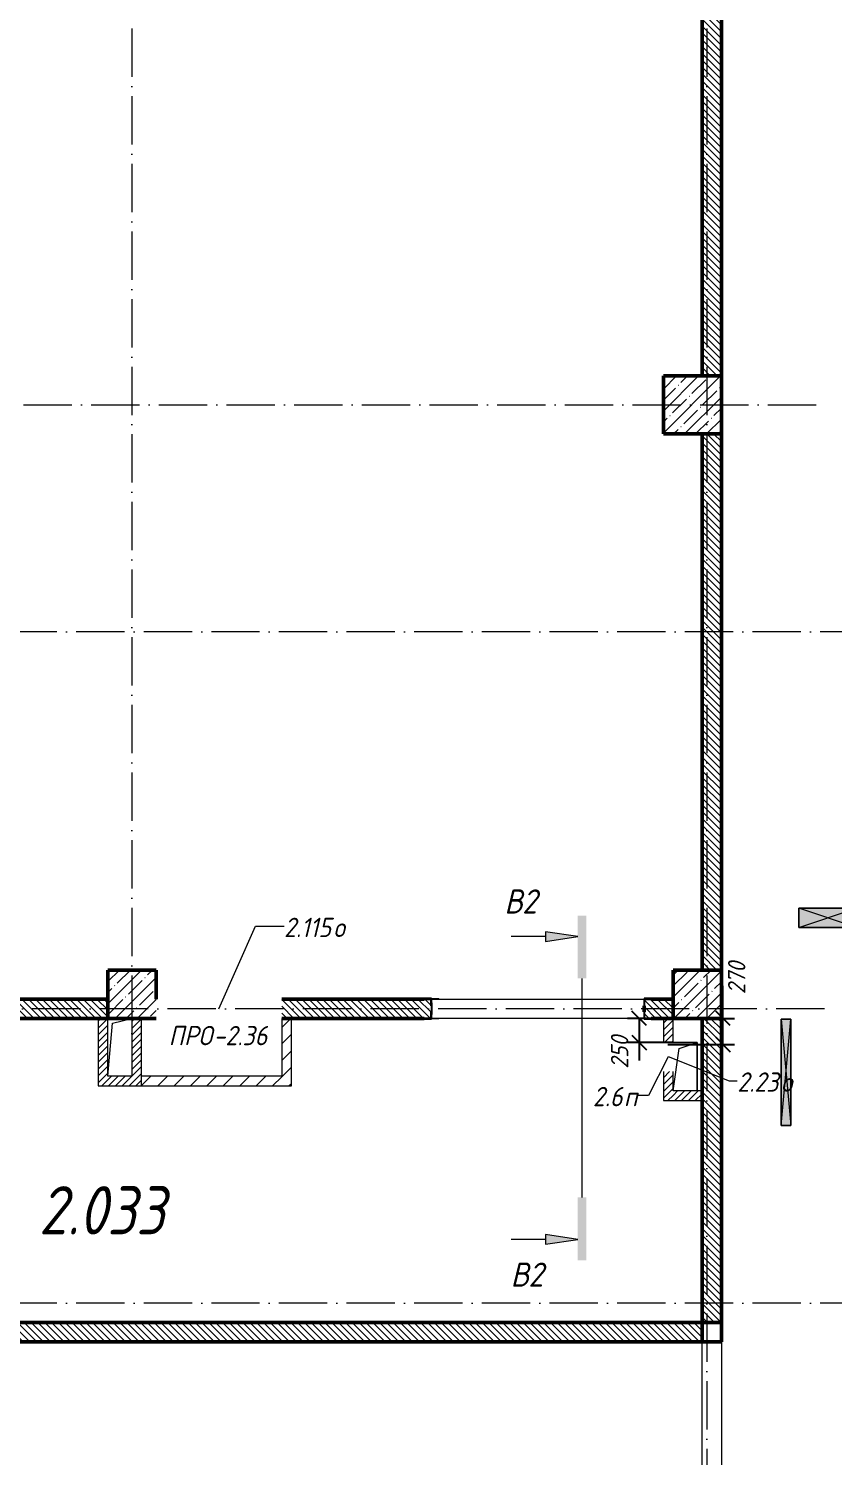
# Model space of a CAD drawing. Header units: millimetres. Extents: x -356862 to 418287, y 0 to 839748.
# Drawn here: x 66421 to 74751, y 318339 to 333120 of the extents above; entities that cross this region are included whole.
import ezdxf

# ---------------------------------------------------------------- set-up
doc = ezdxf.new("R2010")
doc.units = ezdxf.units.MM
doc.linetypes.add('200_ШТРИХ_ш1п0_6_', pattern=[160, 100, -60])
doc.linetypes.add('50_200_ШТРИХ_1Т_ш5_п1_п1_', pattern=[700, 500, -100, 0, -100])
for name, color, linetype, lineweight in [('A-____-____-DIMS', 7, 'Continuous', 9), ('A-____-NOTE-TEXT', 7, 'Continuous', 9), ('A-____-NOTE-TEXT-1', 7, 'Continuous', 5), ('A-DETL-GENF-OTLN', 7, 'Continuous', 9), ('A-FLOR-____-OTLN', 7, 'Continuous', 9), ('A-GENM-____-IDEN', 7, 'Continuous', 9), ('A-GENM-____-MCUT', 7, 'Continuous', 25), ('A-GENM-____-OTLN', 7, 'Continuous', 9), ('A-GENM-____-OTLN-1', 7, 'Continuous', 25), ('A-GLAZ-____-IDEN', 7, 'Continuous', 9), ('A-GLAZ-____-OTLN', 7, 'Continuous', 9), ('A-WALL-____-MCUT-2', 7, 'Continuous', 50), ('A-WALL-____-PATT-1', 7, 'Continuous', 9), ('A-WALL-FNSH-MCUT-1', 7, 'Continuous', 9), ('I-WALL-____-OTLN', 7, 'Continuous', 9), ('S-COLS-____-MCUT', 7, 'Continuous', 50), ('S-COLS-____-OTLN', 7, 'Continuous', 9), ('S-GRID-____-OTLN-1', 7, '50_200_ШТРИХ_1Т_ш5_п1_п1_', 9), ('Марки помещений', 7, 'Continuous', 9)]:
    doc.layers.add(name, color=color, linetype=linetype, lineweight=lineweight)
doc.layers.add('A-DETL-GENF-OTLN-4', color=9, linetype='200_ШТРИХ_ш1п0_6_', lineweight=9, true_color=0x808080)
doc.layers.add('A-DETL-GENF-OTLN-5', color=7, linetype='Continuous', lineweight=5, true_color=0xc0c0c0)
doc.styles.add('ISOCPEUR_I', font='isocpeui.ttf', dxfattribs={"width": 0.9, "height": 2.5})
doc.styles.add('ISOCPEUR_I_10', font='isocpeui.ttf', dxfattribs={"width": 0.9, "height": 180})
doc.styles.add('ISOCPEUR_I_3', font='isocpeui.ttf', dxfattribs={"width": 0.85, "height": 2.2})
doc.styles.add('ISOCPEUR_I_9', font='isocpeui.ttf', dxfattribs={"width": 0.9, "height": 250})
doc.dimstyles.new('ISO-1_8_0_9К_СРЕДНИЙ_Кладочные_3', dxfattribs={"dimscale": 304.8, "dimtxt": 179.276612, "dimasz": 0.492126, "dimexe": 0.393701, "dimexo": 0, "dimgap": 0, "dimtad": 1, "dimdec": 3, "dimrnd": 0.001, "dimdsep": 46, "dimtxsty": 'ISOCPEUR_I_10', "dimblk1": 'OBLIQUE', "dimblk2": 'OBLIQUE', "dimsah": 1, "dimcen": 0.09, "dimdle": 0.393701, "dimazin": 0, "dimtfac": 1, "dimtdec": 4, "dimtix": 1, "dimtmove": 0, "dimatfit": 3, "dimfxl": 1, "dimtvp": 1, "dimtolj": 1, "dimtzin": 0, "dimarcsym": 2})
pattern_1 = [(135, (-15659.08, 310542.9), (-35.35534, -35.35534), [])]
pattern_2 = [(45, (-15659.08, 310542.9), (-35.35534, 35.35534), [])]
pattern_3 = [(45, (-15659.08, 310542.9), (-84.85281, 84.85281), [])]

# ---------------------------------------------------------------- blocks, each defined once
blk = doc.blocks.new('BSC_Колонна _Прямоугольная - 500х500-V8-АР1_План отверстий 2 этажа в осях 1-64_А-ГГ')
at = {"layer": 'S-COLS-____-OTLN'}
h = blk.add_hatch(dxfattribs=at)
h.set_pattern_fill('FP_36', color=256, style=0, pattern_type=2)
h.set_pattern_definition([(45, (-89000, -12581.04), (-114.04925, 114.04925), []), (45, (-88885.95, -12581.04), (-114.04925, 114.04925), [201.613, -40.323, 3.353, -36.97])])
h.paths.add_polyline_path([(-250, -250), (250, -250), (250, 250), (-250, 250)], flags=0)
at = {"layer": 'S-COLS-____-MCUT'}
for p, q in [((250, 250), (-250, 250)), ((-250, 250), (-250, -250)), ((250, -250), (250, 250)), ((-250, -250), (250, -250))]:
    blk.add_line(p, q, dxfattribs=at)
blk = doc.blocks.new('BSC_Колонна _Прямоугольная - 600х600-V15-АР1_План отверстий 2 этажа в осях 1-64_А-ГГ')
at = {"layer": 'S-COLS-____-OTLN'}
h = blk.add_hatch(dxfattribs=at)
h.set_pattern_fill('FP_44', color=256, style=0, pattern_type=2)
h.set_pattern_definition([(45, (-88950, -18681.04), (-114.04925, 114.04925), []), (45, (-88835.95, -18681.04), (-114.04925, 114.04925), [201.613, -40.323, 3.353, -36.97])])
h.paths.add_polyline_path([(-300, -300), (300, -300), (300, 300), (-300, 300)], flags=0)
at = {"layer": 'S-COLS-____-MCUT'}
for p, q in [((300, 300), (-300, 300)), ((-300, 300), (-300, -300)), ((300, -300), (300, 300)), ((-300, -300), (300, -300))]:
    blk.add_line(p, q, dxfattribs=at)
blk = doc.blocks.new('BSC_Колонна _Прямоугольная - 500х500-V19-АР1_План отверстий 2 этажа в осях 1-64_А-ГГ')
at = {"layer": 'S-COLS-____-OTLN'}
h = blk.add_hatch(dxfattribs=at)
h.set_pattern_fill('FP_48', color=256, style=0, pattern_type=2)
h.set_pattern_definition([(45, (-83150, -12581.04), (-114.04925, 114.04925), []), (45, (-83035.95, -12581.04), (-114.04925, 114.04925), [201.613, -40.323, 3.353, -36.97])])
h.paths.add_polyline_path([(-250, -250), (250, -250), (250, 250), (-250, 250)], flags=0)
at = {"layer": 'S-COLS-____-MCUT'}
for p, q in [((250, 250), (-250, 250)), ((-250, 250), (-250, -250)), ((250, -50), (250, 250)), ((-250, -250), (250, -250))]:
    blk.add_line(p, q, dxfattribs=at)
blk = doc.blocks.new('154_Стойка_СКБ_Уголок - СМ-2480_200-28346303-АР1_План отверстий 2 этажа в осях 1-64_А-ГГ')
at = {"layer": 'A-GENM-____-MCUT'}
for p, q in [((125, 156), (125, 81)), ((200, 156), (125, 156)), ((131, 81), (131, 150)), ((131, 150), (200, 150)), ((200, 150), (200, 156)), ((125, 81), (131, 81)), ((131, 19), (125, 19)), ((125, 19), (125, -56)), ((131, -50), (131, 19)), ((125, -56), (200, -56)), ((200, -50), (131, -50)), ((200, -56), (200, -50))]:
    blk.add_line(p, q, dxfattribs=at)
blk = doc.blocks.new('Стойка_Влож_Полоса боковая - Полоса-28213942-АР1_План отверстий 2 этажа в осях 1-64_А-ГГ')
at = {"layer": 'A-GENM-____-OTLN'}
for p, q in [((-5, 60), (0, 60)), ((-5, -60), (-5, 60)), ((0, 31), (0, -31)), ((0, -60), (-5, -60))]:
    blk.add_line(p, q, dxfattribs=at)
blk = doc.blocks.new('Стойка_Влож_Уголок_Опорный - Уголок-28213941-АР1_План отверстий 2 этажа в осях 1-64_А-ГГ')
at = {"layer": 'A-GENM-____-OTLN'}
for p, q in [((-212, -6), (-212, 0)), ((0, 0), (0, -6)), ((-212, -75), (-212, -6)), ((-212, -6), (-206, -6)), ((-212, -75), (-206, -75)), ((-6, -6), (0, -6)), ((-6, -75), (0, -75)), ((0, -6), (0, -75))]:
    blk.add_line(p, q, dxfattribs=at)
blk = doc.blocks.new('Фахверк_СКБ_Уголок - 200_3380-28509457-АР1_План отверстий 2 этажа в осях 1-64_А-ГГ')
at = {"layer": 'A-GENM-____-MCUT'}
for p, q in [((200, 156), (125, 156)), ((125, 156), (125, 81)), ((131, 81), (131, 150)), ((131, 150), (200, 150)), ((200, 150), (200, 156)), ((125, 81), (131, 81)), ((131, 19), (125, 19)), ((125, 19), (125, -56)), ((131, -50), (131, 19)), ((125, -56), (200, -56)), ((200, -50), (131, -50)), ((200, -56), (200, -50))]:
    blk.add_line(p, q, dxfattribs=at)
blk = doc.blocks.new('AR_Отверстие прямоугольное _в плите_ - AR_Отверстие прямоугольное _в плите_-30459229-АР1_План отверстий 2 этажа в осях 1-64_А-ГГ')
at = {"layer": 'A-GENM-____-OTLN'}
for p, q in [((125, 250), (-125, 250)), ((-125, -250), (-63, 188)), ((-63, 188), (125, 250)), ((125, -250), (125, 250))]:
    blk.add_line(p, q, dxfattribs=at)
blk = doc.blocks.new('AR_Отверстие прямоугольное _в плите_ - AR_Отверстие прямоугольное _в плите_-30459234-АР1_План отверстий 2 этажа в осях 1-64_А-ГГ')
at = {"layer": 'A-GENM-____-OTLN'}
for p, q in [((-75, 250), (125, 300)), ((-125, -300), (-75, 250))]:
    blk.add_line(p, q, dxfattribs=at)
blk = doc.blocks.new('BSC_Колонна _Прямоугольная1 - 200х200 _металл_-35201446-АР1_План отверстий 2 этажа в осях 1-64_А-ГГ')
at = {"layer": 'S-COLS-____-MCUT'}
for p, q in [((100, 100), (-100, 100)), ((-100, 100), (-100, -100)), ((100, -100), (100, 100)), ((-100, -100), (100, -100))]:
    blk.add_line(p, q, dxfattribs=at)
blk = doc.blocks.new('AR_Отверстие прямоугольное _в стене_ - AR_Отверстие прямоугольное _в стене__ЭОМ-36813478-АР1_План отверстий 2 этажа в осях 1-64_А-ГГ')
at = {"layer": 'A-GLAZ-____-OTLN'}
blk.add_hatch(color=256, dxfattribs=at).paths.add_polyline_path([(300, 100), (-300, 100), (-300, -100), (300, -100), (300, 65)], flags=0)
at = {"layer": 'A-DETL-GENF-OTLN'}
for p, q in [((-300, -100), (-300, 100)), ((-300, 100), (300, 100)), ((300, 100), (-300, -100)), ((-300, 100), (300, -100)), ((300, 100), (-300, 100)), ((-300, 100), (-300, -100)), ((300, 100), (300, -100)), ((300, -100), (300, 100)), ((300, -100), (-300, -100)), ((-300, -100), (300, -100))]:
    blk.add_line(p, q, dxfattribs=at)
blk = doc.blocks.new('AR_Отверстие прямоугольное _в стене_ - AR_Отверстие прямоугольное _в стене__ОВ-36943067-АР1_План отверстий 2 этажа в осях 1-64_А-ГГ')
at = {"layer": 'A-GLAZ-____-OTLN'}
blk.add_hatch(color=256, dxfattribs=at).paths.add_polyline_path([(-550, -50), (550, -50), (550, 50), (-550, 50)], flags=0)
at = {"layer": 'A-DETL-GENF-OTLN'}
for p, q in [((-550, -50), (-550, 50)), ((-550, 50), (550, 50)), ((550, 50), (-550, -50)), ((-550, 50), (550, -50)), ((550, 50), (-550, 50)), ((-550, 50), (-550, -50)), ((550, 50), (550, -50)), ((550, -50), (550, 50)), ((550, -50), (-550, -50)), ((-550, -50), (550, -50))]:
    blk.add_line(p, q, dxfattribs=at)
blk = doc.blocks.new('DET_L_Имитация разреза_ISO2-5 - Влево-29864108-АР1_План отверстий 2 этажа в осях 1-64_А-ГГ')
at = {"layer": 'A-DETL-GENF-OTLN-5'}
blk.add_line((143, 0), (2410, 0), dxfattribs=at)
blk = doc.blocks.new('_Oblique')
at = {"color": 0, "linetype": 'ByBlock', "lineweight": -2}
blk.add_line((-0.5, -0.5), (0.5, 0.5), dxfattribs=at)
blk = doc.blocks.new('*D9287')
at = {"layer": 'A-____-____-DIMS', "color": 0, "lineweight": -2, "transparency": 16777216}
for p, q in [((73091, 322874), (72620, 322874)), ((72740, 322874), (72740, 322504)), ((73088, 322624), (72620, 322624)), ((72740, 322624), (72740, 322439))]:
    blk.add_line(p, q, dxfattribs=at)
at = {"layer": 'Defpoints', "color": 0, "transparency": 16777216}
for p in [(72740, 322874), (73091, 322874), (73088, 322624)]:
    blk.add_point(p, dxfattribs=at)
at = {"layer": 'A-____-____-DIMS', "color": 0, "lineweight": -2, "transparency": 16777216, "xscale": 150, "yscale": 150, "zscale": 150}
for p, rotation in [((72740, 322874), 90), ((72740, 322624), 270)]:
    blk.add_blockref('_Oblique', p, dxfattribs=dict(at, rotation=rotation))
at = {"layer": 'A-____-____-DIMS', "color": 0, "transparency": 16777216, "insert": (72448, 322354), "char_height": 180, "width": 409.58, "attachment_point": 1, "rotation": 90, "line_spacing_factor": 1.149209, "style": 'ISOCPEUR_I_10'}
blk.add_mtext('\\A1;250', dxfattribs=at)
blk = doc.blocks.new('*D9291')
at = {"layer": 'A-____-____-DIMS', "color": 0, "lineweight": -2, "transparency": 16777216}
for p, q in [((73608, 322874), (73608, 323209)), ((73608, 322604), (73608, 322994)), ((73091, 322874), (73728, 322874)), ((73036, 322604), (73728, 322604))]:
    blk.add_line(p, q, dxfattribs=at)
at = {"layer": 'Defpoints', "color": 0, "transparency": 16777216}
for p in [(73091, 322874), (73036, 322604), (73608, 322604)]:
    blk.add_point(p, dxfattribs=at)
at = {"layer": 'A-____-____-DIMS', "color": 0, "lineweight": -2, "transparency": 16777216, "xscale": 150, "yscale": 150, "zscale": 150}
for p, rotation in [((73608, 322874), 90), ((73608, 322604), 270)]:
    blk.add_blockref('_Oblique', p, dxfattribs=dict(at, rotation=rotation))
at = {"layer": 'A-____-____-DIMS', "color": 0, "transparency": 16777216, "insert": (73660, 323124), "char_height": 180, "width": 409.58, "attachment_point": 1, "rotation": 90, "line_spacing_factor": 1.149209, "style": 'ISOCPEUR_I_10'}
blk.add_mtext('\\A1;270', dxfattribs=at)

msp = doc.modelspace()

# ---------------------------------------------------------------- hatches: boundary and pattern name
at = {"layer": 'A-____-NOTE-TEXT-1'}
for points in [[(72191.8872, 323286.8518), (72191.8872, 323936.8518), (72105.1506, 323936.8518), (72105.1506, 323286.8518)], [(71771.5092, 323671.0037), (72105.1506, 323721.0037), (71771.5092, 323771.0037)], [(72191.8872, 320369.9368), (72191.8872, 321019.9368), (72105.1506, 321019.9368), (72105.1506, 320369.9368)], [(71771.5092, 320535.7849), (72105.1506, 320585.7849), (71771.5092, 320635.7849)]]:
    msp.add_hatch(color=256, dxfattribs=at).paths.add_polyline_path(points, flags=0)
at = {"layer": 'A-WALL-____-PATT-1'}
h = msp.add_hatch(dxfattribs=at)
h.set_pattern_fill('FP_6', color=256, style=0, pattern_type=2)
h.set_pattern_definition(pattern_1)
h.paths.add_polyline_path([(73590.9187, 329523.9433), (73590.9187, 334923.9433), (73390.9187, 334923.9433), (73390.9187, 329523.9433)], flags=0)
h = msp.add_hatch(dxfattribs=at)
h.set_pattern_fill('FP_6', color=256, style=0, pattern_type=2)
h.set_pattern_definition(pattern_1)
h.paths.add_polyline_path([(73390.9187, 323373.9433), (73590.9187, 323373.9433), (73590.9187, 328923.9433), (73390.9187, 328923.9433), (73390.9187, 325038.7138)], flags=0)
h = msp.add_hatch(dxfattribs=at)
h.set_pattern_fill('FP_6', color=256, style=0, pattern_type=2)
h.set_pattern_definition(pattern_1)
h.paths.add_polyline_path([(67240.9187, 322873.9433), (67240.9187, 323073.9433), (62340.9187, 323073.9433), (62340.9187, 322873.9433), (65630.5863, 322873.9433)], flags=0)
h = msp.add_hatch(dxfattribs=at)
h.set_pattern_fill('FP_6', color=256, style=0, pattern_type=2)
h.set_pattern_definition(pattern_1)
h.paths.add_polyline_path([(72796.9187, 322873.9433), (73090.9187, 322873.9433), (73090.9187, 323073.9433), (72796.9187, 323073.9433), (72796.9187, 323004.9433), (72790.9187, 323004.9433), (72790.9187, 322942.9433), (72796.9187, 322942.9433)], flags=0)
h.paths.add_polyline_path([(70584.9187, 322873.9433), (70584.9187, 322942.9433), (70590.9187, 322942.9433), (70590.9187, 323004.9433), (70584.9187, 323004.9433), (70584.9187, 323073.9433), (69040.9187, 323073.9433), (69040.9187, 322873.9433), (70515.9187, 322873.9433)], flags=0)
h = msp.add_hatch(dxfattribs=at)
h.set_pattern_fill('FP_5', color=256, style=0, pattern_type=2)
h.set_pattern_definition(pattern_2)
h.paths.add_polyline_path([(67240.9187, 322173.9433), (67240.9187, 322873.9433), (67140.9187, 322873.9433), (67140.9187, 322173.9433)], flags=0)
h = msp.add_hatch(dxfattribs=at)
h.set_pattern_fill('FP_5', color=256, style=0, pattern_type=2)
h.set_pattern_definition(pattern_2)
h.paths.add_polyline_path([(67590.9187, 322173.9433), (67590.9187, 322873.9433), (67490.9187, 322873.9433), (67490.9187, 322173.9433)], flags=0)
h = msp.add_hatch(dxfattribs=at)
h.set_pattern_fill('FP_4', color=256, style=0, pattern_type=2)
h.set_pattern_definition(pattern_3)
h.paths.add_polyline_path([(69140.9187, 322173.9433), (69140.9187, 322873.9433), (69040.9187, 322873.9433), (69040.9187, 322173.9433)], flags=0)
h = msp.add_hatch(dxfattribs=at)
h.set_pattern_fill('FP_5', color=256, style=0, pattern_type=2)
h.set_pattern_definition(pattern_2)
h.paths.add_polyline_path([(73090.9187, 322023.9433), (73090.9187, 322323.9433), (72990.9187, 322323.9433), (72990.9187, 322023.9433)], flags=0)
h.paths.add_polyline_path([(72990.9187, 322623.9433), (73090.9187, 322623.9433), (73090.9187, 322873.9433), (72990.9187, 322873.9433)], flags=0)
h = msp.add_hatch(dxfattribs=at)
h.set_pattern_fill('FP_6', color=256, style=0, pattern_type=2)
h.set_pattern_definition(pattern_1)
h.paths.add_polyline_path([(73590.9187, 319723.9433), (73590.9187, 322873.9433), (73390.9187, 322873.9433), (73390.9187, 319723.9433)], flags=0)
h = msp.add_hatch(dxfattribs=at)
h.set_pattern_fill('FP_5', color=256, style=0, pattern_type=2)
h.set_pattern_definition(pattern_2)
h.paths.add_polyline_path([(67240.9187, 322173.9433), (67490.9187, 322173.9433), (67490.9187, 322273.9433), (67240.9187, 322273.9433)], flags=0)
h = msp.add_hatch(dxfattribs=at)
h.set_pattern_fill('FP_4', color=256, style=0, pattern_type=2)
h.set_pattern_definition(pattern_3)
h.paths.add_polyline_path([(67590.9187, 322173.9433), (69040.9187, 322173.9433), (69040.9187, 322273.9433), (67590.9187, 322273.9433)], flags=0)
h = msp.add_hatch(dxfattribs=at)
h.set_pattern_fill('FP_5', color=256, style=0, pattern_type=2)
h.set_pattern_definition(pattern_2)
h.paths.add_polyline_path([(73390.9187, 322023.9433), (73390.9187, 322123.9433), (73090.9187, 322123.9433), (73090.9187, 322023.9433)], flags=0)
h = msp.add_hatch(dxfattribs=at)
h.set_pattern_fill('FP_6', color=256, style=0, pattern_type=2)
h.set_pattern_definition(pattern_1)
h.paths.add_polyline_path([(72700.4435, 319523.9433), (73390.9187, 319523.9433), (73390.9187, 319723.9433), (62340.9187, 319723.9433), (62340.9187, 319523.9433), (69165.5149, 319523.9433)], flags=0)

# ---------------------------------------------------------------- linework, layer by layer
at = {"layer": 'A-____-NOTE-TEXT'}
for p, q in [((71771.5092, 323721.0037), (71415.2592, 323721.0037)), ((72105.1506, 323721.0037), (71771.5092, 323771.0037)), ((71771.5092, 323771.0037), (71771.5092, 323671.0037)), ((71771.5092, 323671.0037), (72105.1506, 323721.0037)), ((71771.5092, 320635.7849), (71771.5092, 320535.7849)), ((72105.1506, 320585.7849), (71771.5092, 320635.7849)), ((71771.5092, 320585.7849), (71415.2592, 320585.7849)), ((71771.5092, 320535.7849), (72105.1506, 320585.7849))]:
    msp.add_line(p, q, dxfattribs=at)
at = {"layer": 'A-FLOR-____-OTLN'}
for p, q in [((73090.9187, 322623.9433), (73340.9187, 322623.9433)), ((73340.9187, 322623.9433), (73340.9187, 322123.9433))]:
    msp.add_line(p, q, dxfattribs=at)
at = {"layer": 'A-GLAZ-____-IDEN'}
for p, q in [((68390.9187, 322973.9433), (68768.689, 323827.6805)), ((68768.689, 323827.6805), (69064.814, 323827.6805)), ((73040.9187, 322473.9433), (72838.0701, 322076.4559)), ((73040.9187, 322478.9433), (73670.6398, 322226.7781)), ((73670.6398, 322226.7781), (73756.3889, 322226.7781)), ((72838.0701, 322076.4559), (72725.6859, 322076.4559))]:
    msp.add_line(p, q, dxfattribs=at)
at = {"layer": 'A-WALL-____-MCUT-2'}
for p, q in [((73390.9187, 334923.9433), (73390.9187, 329523.9433)), ((73590.9187, 329523.9433), (73590.9187, 334923.9433)), ((73390.9187, 328923.9433), (73390.9187, 323373.9433)), ((73590.9187, 323373.9433), (73590.9187, 328923.9433)), ((67240.9187, 323073.9433), (62340.9187, 323073.9433)), ((70515.9187, 323073.9433), (69040.9187, 323073.9433)), ((72790.9187, 323004.9433), (72790.9187, 322942.9433)), ((73090.9187, 323073.9433), (72865.9187, 323073.9433)), ((62340.9187, 322873.9433), (67240.9187, 322873.9433)), ((69040.9187, 322873.9433), (70515.9187, 322873.9433)), ((72865.9187, 322873.9433), (73090.9187, 322873.9433)), ((73390.9187, 322873.9433), (73390.9187, 319723.9433)), ((73590.9187, 319723.9433), (73590.9187, 322873.9433)), ((73390.9187, 319723.9433), (62340.9187, 319723.9433)), ((62340.9187, 319523.9433), (73390.9187, 319523.9433))]:
    msp.add_line(p, q, dxfattribs=at)
at = {"layer": 'A-WALL-FNSH-MCUT-1'}
for p, q in [((67140.9187, 322873.9433), (67140.9187, 322173.9433)), ((67240.9187, 322273.9433), (67240.9187, 322873.9433)), ((67490.9187, 322873.9433), (67490.9187, 322273.9433)), ((67590.9187, 322173.9433), (67590.9187, 322873.9433)), ((69040.9187, 322873.9433), (69040.9187, 322273.9433)), ((69040.9187, 322873.9433), (69040.9187, 322873.9433)), ((69140.9187, 322173.9433), (69140.9187, 322873.9433)), ((72990.9187, 322873.9433), (72990.9187, 322623.9433)), ((73090.9187, 322623.9433), (73090.9187, 322873.9433)), ((67490.9187, 322273.9433), (67240.9187, 322273.9433)), ((69040.9187, 322273.9433), (67590.9187, 322273.9433)), ((72990.9187, 322323.9433), (72990.9187, 322023.9433)), ((73090.9187, 322123.9433), (73090.9187, 322323.9433)), ((67140.9187, 322173.9433), (69140.9187, 322173.9433)), ((73390.9187, 322123.9433), (73090.9187, 322123.9433)), ((72990.9187, 322023.9433), (73390.9187, 322023.9433))]:
    msp.add_line(p, q, dxfattribs=at)
at = {"layer": 'I-WALL-____-OTLN'}
for p, q in [((70590.9187, 323073.9433), (72790.9187, 323073.9433)), ((72790.9187, 322873.9433), (70590.9187, 322873.9433)), ((73390.9187, 317323.9433), (73390.9187, 319523.9433)), ((73590.9187, 319523.9433), (73590.9187, 317323.9433))]:
    msp.add_line(p, q, dxfattribs=at)
at = {"layer": 'S-GRID-____-OTLN-1'}
for p, q in [((67490.9187, 360423.8609), (67490.9187, 322365.6356)), ((73440.9187, 360423.8609), (73440.9187, 306060.2949)), ((51667.6891, 329223.9433), (74659.706, 329223.9433)), ((88415.3253, 326873.9433), (51667.6891, 326873.9433)), ((74659.706, 322973.9433), (51667.6891, 322973.9433)), ((88415.3253, 319923.9433), (-20104.6453, 319923.9433))]:
    msp.add_line(p, q, dxfattribs=at)

# ---------------------------------------------------------------- block references
at = {"layer": 'A-DETL-GENF-OTLN-4', "rotation": 270.0000000000005}
msp.add_blockref('DET_L_Имитация разреза_ISO2-5 - Влево-29864108-АР1_План отверстий 2 этажа в осях 1-64_А-ГГ', (72148.5189, 323429.9454), dxfattribs=at)
at = {"layer": 'A-GENM-____-OTLN'}
for name, p, rotation in [('Стойка_Влож_Уголок_Опорный - Уголок-28213941-АР1_План отверстий 2 этажа в осях 1-64_А-ГГ', (70590.9187, 323079.9433), 89.99999999999955), ('Стойка_Влож_Полоса боковая - Полоса-28213942-АР1_План отверстий 2 этажа в осях 1-64_А-ГГ', (70590.9187, 322973.9433), 180)]:
    msp.add_blockref(name, p, dxfattribs=dict(at, rotation=rotation))
for name, p in [('AR_Отверстие прямоугольное _в плите_ - AR_Отверстие прямоугольное _в плите_-30459234-АР1_План отверстий 2 этажа в осях 1-64_А-ГГ', (67365.9187, 322573.9433)), ('AR_Отверстие прямоугольное _в плите_ - AR_Отверстие прямоугольное _в плите_-30459229-АР1_План отверстий 2 этажа в осях 1-64_А-ГГ', (73215.9187, 322373.9433))]:
    msp.add_blockref(name, p, dxfattribs=at)
at = {"layer": 'A-GENM-____-OTLN-1', "rotation": 180}
msp.add_blockref('154_Стойка_СКБ_Уголок - СМ-2480_200-28346303-АР1_План отверстий 2 этажа в осях 1-64_А-ГГ', (70715.9187, 323023.9433), dxfattribs=at)
at = {"layer": 'A-GENM-____-OTLN-1'}
msp.add_blockref('Фахверк_СКБ_Уголок - 200_3380-28509457-АР1_План отверстий 2 этажа в осях 1-64_А-ГГ', (72665.9187, 322923.9433), dxfattribs=at)
at = {"layer": 'A-GLAZ-____-OTLN'}
for name, p, rotation in [('AR_Отверстие прямоугольное _в стене_ - AR_Отверстие прямоугольное _в стене__ЭОМ-36813478-АР1_План отверстий 2 этажа в осях 1-64_А-ГГ', (74691.4337, 323915.553), 180), ('AR_Отверстие прямоугольное _в стене_ - AR_Отверстие прямоугольное _в стене__ОВ-36943067-АР1_План отверстий 2 этажа в осях 1-64_А-ГГ', (74261.4337, 322315.553), 89.99999999999962)]:
    msp.add_blockref(name, p, dxfattribs=dict(at, rotation=rotation))
at = {"layer": 'S-COLS-____-OTLN'}
for name, p in [('BSC_Колонна _Прямоугольная - 600х600-V15-АР1_План отверстий 2 этажа в осях 1-64_А-ГГ', (73290.9187, 329223.9433)), ('BSC_Колонна _Прямоугольная - 500х500-V19-АР1_План отверстий 2 этажа в осях 1-64_А-ГГ', (67490.9187, 323123.9433)), ('BSC_Колонна _Прямоугольная - 500х500-V8-АР1_План отверстий 2 этажа в осях 1-64_А-ГГ', (73340.9187, 323123.9433))]:
    msp.add_blockref(name, p, dxfattribs=at)
at = {"layer": 'S-COLS-____-OTLN', "rotation": 270.0000000000001}
msp.add_blockref('BSC_Колонна _Прямоугольная1 - 200х200 _металл_-35201446-АР1_План отверстий 2 этажа в осях 1-64_А-ГГ', (73490.9187, 319623.9433), dxfattribs=at)

# ---------------------------------------------------------------- texts
at = {"layer": 'A-____-NOTE-TEXT', "char_height": 250, "attachment_point": 1, "style": 'ISOCPEUR_I'}
for s, insert, width in [('\\fISOCPEUR|b0|i1|c204|p34|;\\W.9;В', (71345.1285, 324209.0119), 223.670813), ('\\fISOCPEUR|b0|i1|c204|p34|;\\W.9;2', (71529.6754, 324209.0119), 202.02525), ('\\fISOCPEUR|b0|i1|c204|p34|;\\W.9;В', (71409.8974, 320346.0834), 223.670813), ('\\fISOCPEUR|b0|i1|c204|p34|;\\W.9;2', (71594.4443, 320346.0834), 202.02525)]:
    msp.add_mtext(s, dxfattribs=dict(at, insert=insert, width=width))
at = {"layer": 'A-GENM-____-IDEN', "char_height": 200, "attachment_point": 1, "style": 'ISOCPEUR_I_9'}
for s, insert, width in [('ПРО', (67871.2084, 322795.3943), 562.784625), ('-2.36', (68335.5522, 322795.3943), 707.088375)]:
    msp.add_mtext(s, dxfattribs=dict(at, insert=insert, width=width))
at = {"layer": 'A-GLAZ-____-IDEN', "char_height": 200, "attachment_point": 1, "style": 'ISOCPEUR_I_9'}
for s, insert, width in [('2.115', (69064.814, 323915.295), 620.506125), ('\\fISOCPEUR|b0|i1|c204|p34|;\\W.9;о', (69576.7827, 323915.295), 158.734125), ('2.23', (73756.3889, 322314.3927), 548.35425), ('\\fISOCPEUR|b0|i1|c204|p34|;\\W.9;о', (74208.8264, 322314.3927), 158.734125), ('2.6', (72261.6366, 322164.0705), 389.620125), ('\\fISOCPEUR|b0|i1|c204|p34|;\\W.9;п', (72583.1053, 322164.0705), 158.734125)]:
    msp.add_mtext(s, dxfattribs=dict(at, insert=insert, width=width))
at = {"layer": 'Марки помещений', "insert": (66526.8142, 321137.0834), "char_height": 500, "width": 785.65375, "attachment_point": 1, "style": 'ISOCPEUR_I_3'}
msp.add_mtext('2.033', dxfattribs=at)

# ---------------------------------------------------------------- dimensions: what is measured, and where the dimension line sits
at = {"layer": 'A-____-____-DIMS'}
for base, p1, p2, override, picture, middle in [((73607.6928, 322603.9433), (73090.9187, 322873.9433), (73036.1077, 322603.9433), {"dimpost": '<>', "dimfxl": 275.507253}, '*D9291', (73779.7565, 323208.6064)), ((72740.1145, 322873.9433), (73087.8707, 322623.9433), (73090.9187, 322873.9433), {"dimpost": '<>', "dimfxl": 250.01858}, '*D9287', (72568.0508, 322438.6369))]:
    dim = msp.add_linear_dim(base=base, p1=p1, p2=p2, angle=90, dimstyle='ISO-1_8_0_9К_СРЕДНИЙ_Кладочные_3', override=override, dxfattribs=at)
    dim.commit()
    dim.dimension.update_dxf_attribs({"geometry": picture, "text_midpoint": middle, "dimtype": 160, "text_rotation": 90})

doc.saveas('drawing.dxf')
